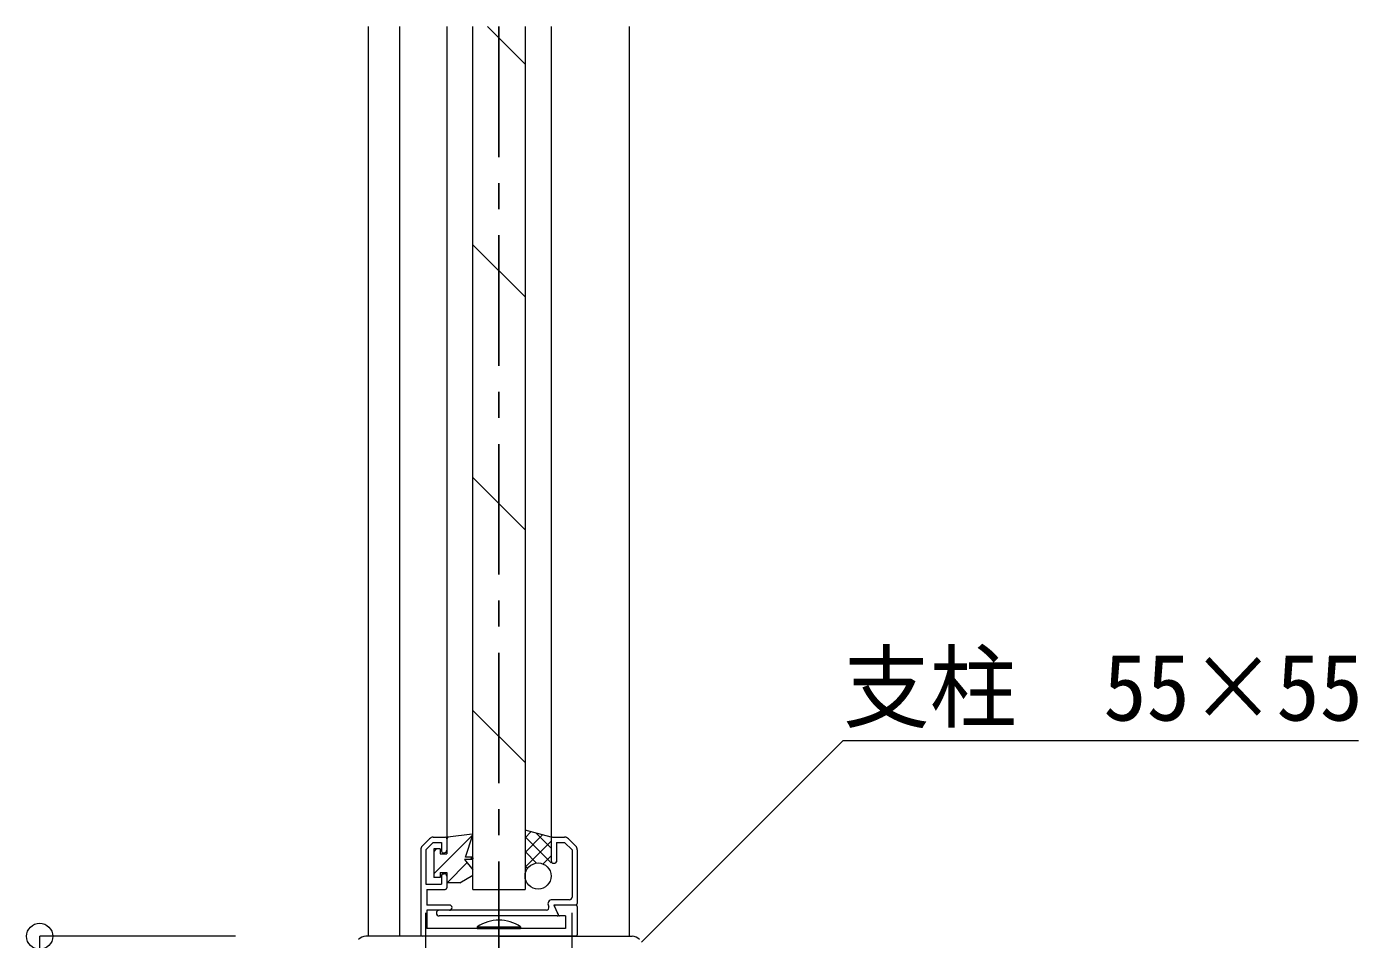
# Model space of a CAD drawing. Units: millimetres at full size, sheet at 1:5; details may follow other scales. Extents: x -1050 to 1050, y -742 to 742.
# Drawn here: x -242.5 to 12.7, y -224.9 to -49.9 of the extents above; entities that cross this region are included whole.
import ezdxf
from ezdxf.enums import TextEntityAlignment as Align

# ---------------------------------------------------------------- set-up
doc = ezdxf.new("R2010")
doc.units = ezdxf.units.MM
doc.header["$LTSCALE"] = 5
doc.linetypes.add('CHAIN1', pattern=[8, 5, -1, 1, -1])
doc.layers.add('0-0_通り芯', color=7, linetype='CHAIN1')
for name, color, linetype, lineweight in [('0-3_寸法', 54, 'Continuous', 20), ('0-4_手摺部材', 92, 'Continuous', 20), ('0-7_ガラス', 6, 'Continuous', 20), ('0-8_その他', 11, 'Continuous', 20), ('0-9_文字', 3, 'Continuous', 20), ('0-A_支柱', 6, 'Continuous', 20)]:
    doc.layers.add(name, color=color, linetype=linetype, lineweight=lineweight)
doc.styles.add('ＭＳ ゴシック', font='')
doc.styles.get('ＭＳ ゴシック').set_extended_font_data('MS Gothic')

# ---------------------------------------------------------------- blocks, each defined once
blk = doc.blocks.new('dimension_origin')
at = {"color": 0, "linetype": 'Continuous', "lineweight": -2}
blk.add_circle((0, 0), 1.25, dxfattribs=at)

msp = doc.modelspace()

# ---------------------------------------------------------------- linework, layer by layer
at = {"layer": '0-0_通り芯'}
msp.add_line((-151.98, -49.933), (-151.98, -287.548), dxfattribs=at)
at = {"layer": '0-3_寸法'}
for p in [(-240, -279.293), (-202.5, -224.293)]:
    msp.add_line(p, (-240, -224.293), dxfattribs=at)
at = {"layer": '0-4_手摺部材'}
for p, q in [((-176.98, -224.293), (-176.98, -49.933)), ((-170.98, -224.293), (-170.98, -49.933)), ((-161.98, -49.933), (-161.98, -205.293)), ((-141.98, -49.933), (-141.98, -205.467)), ((-126.98, -224.293), (-126.98, -49.933)), ((-166.687, -207), (-165.273, -205.586)), ((-165.98, -207.707), (-164.566, -206.293)), ((-164.566, -205.293), (-162.28, -205.293)), ((-164.566, -206.293), (-162.98, -206.293)), ((-162.98, -206.293), (-162.98, -207.993)), ((-161.98, -205.593), (-161.98, -207.793)), ((-141.98, -205.593), (-141.98, -209.793)), ((-141.68, -205.293), (-139.394, -205.293)), ((-140.98, -206.293), (-139.394, -206.293)), ((-140.98, -206.293), (-140.98, -209.993)), ((-139.394, -206.293), (-137.98, -207.707)), ((-138.687, -205.586), (-137.273, -207)), ((-166.98, -207.707), (-166.98, -223.993)), ((-165.98, -207.707), (-165.98, -214.293)), ((-162.68, -208.293), (-162.48, -208.293)), ((-137.98, -207.707), (-137.98, -216.793)), ((-136.98, -207.707), (-136.98, -217.993)), ((-141.48, -210.293), (-141.28, -210.293)), ((-165.98, -214.293), (-162.98, -214.293)), ((-162.98, -212.593), (-162.98, -214.293)), ((-162.68, -212.293), (-162.48, -212.293)), ((-161.98, -212.793), (-161.98, -214.993)), ((-165.78, -215.293), (-162.28, -215.293)), ((-165.78, -215.293), (-165.78, -218.293)), ((-161.48, -218.293), (-165.78, -218.293)), ((-161.48, -219.293), (-165.78, -219.293)), ((-165.78, -219.293), (-165.78, -222.793)), ((-142.903, -219.293), (-163.43, -219.293)), ((-142.519, -218.437), (-142.452, -218.578)), ((-138.48, -217.293), (-141.797, -217.293)), ((-141.48, -218.293), (-140.616, -220.107)), ((-137.28, -218.293), (-141.48, -218.293)), ((-141.354, -218.575), (-140.593, -220.275)), ((-137.28, -218.293), (-141.171, -218.293)), ((-136.98, -218.593), (-136.98, -223.993)), ((-140.797, -220.393), (-163.43, -220.393)), ((-139.23, -220.393), (-140.41, -220.393)), ((-139.23, -220.393), (-139.23, -222.793)), ((-137.28, -224.293), (-166.68, -224.293)), ((-139.23, -222.793), (-165.78, -222.793)), ((-156.13, -222.493), (-156.13, -222.793)), ((-156.13, -222.493), (-147.83, -222.493)), ((-156.13, -222.793), (-147.83, -222.793)), ((-147.83, -222.493), (-147.83, -222.793))]:
    msp.add_line(p, q, dxfattribs=at)
at = {"layer": '0-4_手摺部材', "linetype": 'CHAIN1'}
for p, q in [((-165.98, -233.842), (-165.98, -219.822)), ((-137.98, -233.842), (-137.98, -219.822))]:
    msp.add_line(p, q, dxfattribs=at)
at = {"layer": '0-4_手摺部材'}
for centre, radius, start, end in [((-164.566, -206.293), 1, 90, 135), ((-162.28, -205.593), 0.3, 0, 90), ((-141.68, -205.593), 0.3, 90, 180), ((-139.394, -206.293), 1, 45, 90), ((-165.98, -207.707), 1, 135, 180), ((-162.68, -207.993), 0.3, 180, 270), ((-162.48, -207.793), 0.5, 270, 360), ((-137.98, -207.707), 1, 0, 45), ((-141.48, -209.793), 0.5, 180, 270), ((-141.28, -209.993), 0.3, 270, 360), ((-162.68, -212.593), 0.3, 90, 180), ((-162.48, -212.793), 0.5, 0, 90), ((-162.28, -214.993), 0.3, 270, 360), ((-138.48, -216.793), 0.5, 270, 360), ((-163.43, -219.843), 0.55, 90, 270), ((-161.48, -218.793), 0.5, 270, 90), ((-142.903, -218.793), 0.5, 270, 25.46335), ((-141.797, -218.093), 0.8, 90, 205.46335), ((-141.171, -218.493), 0.2, 90, 204.1142), ((-137.28, -217.993), 0.3, 270, 360), ((-137.28, -218.593), 0.3, 0, 90), ((-151.98, -228.467), 7.274, 55.21336, 124.78664), ((-140.797, -220.193), 0.2, 270, 25.46335), ((-140.41, -220.193), 0.2, 204.1142, 270), ((-166.68, -223.993), 0.3, 180, 270), ((-137.28, -223.993), 0.3, 270, 360)]:
    msp.add_arc(centre, radius, start, end, dxfattribs=at)
at = {"layer": '0-7_ガラス'}
for p, q in [((-156.98, -215.293), (-156.98, -49.933)), ((-146.98, -57.128), (-154.175, -49.933)), ((-146.98, -49.933), (-146.98, -215.293)), ((-146.98, -101.748), (-156.98, -91.748)), ((-146.98, -146.368), (-156.98, -136.368)), ((-146.98, -190.988), (-156.98, -180.988)), ((-156.98, -215.293), (-146.98, -215.293))]:
    msp.add_line(p, q, dxfattribs=at)
at = {"layer": '0-8_その他'}
for p, q in [((-141.98, -205.293), (-146.98, -203.953)), ((-164.48, -212.329), (-156.982, -204.83)), ((-161.98, -205.586), (-161.651, -205.257)), ((-161.98, -205.474), (-161.98, -208.493)), ((-157.09, -204.712), (-161.8, -205.275)), ((-158.366, -209.143), (-156.992, -204.859)), ((-145.845, -204.257), (-146.98, -205.393)), ((-143.614, -204.855), (-146.98, -208.221)), ((-146.98, -205.221), (-141.98, -210.221)), ((-141.98, -206.05), (-146.98, -211.05)), ((-144.848, -204.524), (-141.98, -207.393)), ((-164.48, -207.543), (-164.48, -213.043)), ((-163.28, -207.543), (-164.48, -207.543)), ((-164.48, -208.086), (-163.937, -207.543)), ((-163.28, -207.543), (-163.28, -208.493)), ((-163.28, -208.493), (-161.98, -208.493)), ((-157.08, -209.143), (-158.366, -209.143)), ((-157.452, -209.543), (-157.055, -209.146)), ((-156.98, -209.243), (-156.98, -209.443)), ((-146.98, -208.05), (-144.775, -210.255)), ((-141.98, -208.878), (-143.528, -210.426)), ((-161.921, -214.012), (-158.078, -210.17)), ((-158.58, -209.543), (-156.98, -211.543)), ((-157.08, -209.543), (-158.58, -209.543)), ((-156.98, -212.543), (-156.98, -211.543)), ((-146.98, -210.878), (-146.539, -211.319)), ((-163.28, -213.043), (-164.48, -213.043)), ((-163.28, -212.093), (-161.98, -212.093)), ((-163.28, -212.093), (-163.28, -213.043)), ((-161.98, -212.093), (-161.98, -213.893)), ((-159.48, -214.043), (-161.83, -214.043)), ((-159.48, -214.043), (-156.98, -212.543))]:
    msp.add_line(p, q, dxfattribs=at)
msp.add_circle((-144.48, -212.737), 2.5, dxfattribs=at)
for centre, radius, start, end in [((-161.78, -205.474), 0.2, 95.71059, 180), ((-157.08, -204.812), 0.1, 331.84892, 95.71059), ((-157.08, -209.243), 0.1, 0, 90), ((-157.08, -209.443), 0.1, 270, 360), ((-161.83, -213.893), 0.15, 180, 270)]:
    msp.add_arc(centre, radius, start, end, dxfattribs=at)
at = {"layer": '0-9_文字'}
msp.add_lwpolyline([(-124.674, -225.433), (-86.034, -186.793), (12.716, -186.793)], dxfattribs=at)
at = {"layer": '0-A_支柱'}
for q in [(-177.48, -224.293), (-177.48, -224.293), (-126.48, -224.293), (-126.48, -224.293)]:
    msp.add_line((-151.98, -224.293), q, dxfattribs=at)
for centre, start, end in [((-177.48, -226.293), 89.99998, 134.99997), ((-177.48, -226.293), 89.99998, 134.99997), ((-126.48, -226.293), 45.00003, 90.00002), ((-126.48, -226.293), 45.00003, 90.00002)]:
    msp.add_arc(centre, 2, start, end, dxfattribs=at)

# ---------------------------------------------------------------- block references
at = {"layer": '0-3_寸法', "xscale": 2, "yscale": 2, "rotation": 90}
msp.add_blockref('dimension_origin', (-240, -224.293), dxfattribs=at)

# ---------------------------------------------------------------- texts
at = {"layer": '0-9_文字', "style": 'ＭＳ ゴシック', "width": 0.95}
msp.add_text('支柱\u300055×55', height=12.83, dxfattribs=at).set_placement((-86.034, -186.793), align=Align.BOTTOM_LEFT)

doc.saveas('drawing.dxf')
